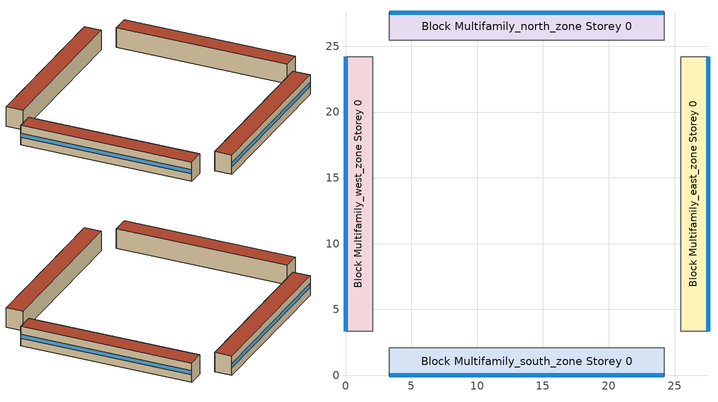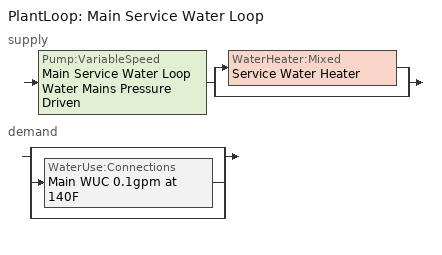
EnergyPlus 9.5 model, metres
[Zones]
Block Multifamily_south_zone Storey 0
 floor ground (Multifamily_south_zone_perimeter_bottom_floor_ffactor): 24.2,2.09 24.2,0 3.34,0 3.34,2.09 z0
 wall outside (ext_wall_wood_framed): 3.34,0 24.2,0 z0:2.44
 wall adiabatic (int_wall_default): 24.2,0 24.2,2.09 3.34,2.09 3.34,0 z0:2.44
 window (window_u_2.1577_shgc_0.3350): 3.35,0 24.19,0 z0.98:1.46
 roof outside (roof_attic_and_other): 24.2,0 24.2,2.09 3.34,2.09 3.34,0 z2.44
Block Multifamily_west_zone Storey 0
 floor ground (Multifamily_west_zone_perimeter_bottom_floor_ffactor): 2.09,24.2 2.09,3.34 0,3.34 0,24.2 z0
 wall outside (ext_wall_wood_framed): 0,24.2 0,3.34 z0:2.44
 wall adiabatic (int_wall_default): 0,3.34 2.09,3.34 2.09,24.2 0,24.2 z0:2.44
 window (window_u_2.1577_shgc_0.3350): 0,24.19 0,3.35 z0.98:1.46
 roof outside (roof_attic_and_other): 2.09,3.34 2.09,24.2 0,24.2 0,3.34 z2.44
Block Multifamily_north_zone Storey 0
 floor ground (Multifamily_north_zone_perimeter_bottom_floor_ffactor): 24.2,27.54 24.2,25.45 3.34,25.45 3.34,27.54 z0
 wall outside (ext_wall_wood_framed): 24.2,27.54 3.34,27.54 z0:2.44
 wall adiabatic (int_wall_default): 3.34,27.54 3.34,25.45 24.2,25.45 24.2,27.54 z0:2.44
 window (window_u_2.1577_shgc_0.3350): 24.19,27.54 3.35,27.54 z0.98:1.46
 roof outside (roof_attic_and_other): 24.2,25.45 24.2,27.54 3.34,27.54 3.34,25.45 z2.44
Block Multifamily_east_zone Storey 0
 floor ground (Multifamily_east_zone_perimeter_bottom_floor_ffactor): 27.54,24.2 27.54,3.34 25.45,3.34 25.45,24.2 z0
 wall outside (ext_wall_wood_framed): 27.54,3.34 27.54,24.2 z0:2.44
 wall adiabatic (int_wall_default): 27.54,24.2 25.45,24.2 25.45,3.34 27.54,3.34 z0:2.44
 window (window_u_2.1577_shgc_0.3350): 27.54,3.35 27.54,24.19 z0.98:1.46
 roof outside (roof_attic_and_other): 27.54,3.34 27.54,24.2 25.45,24.2 25.45,3.34 z2.44
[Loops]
PlantLoop 'Main Service Water Loop'
 supply: Pump:VariableSpeed 'Main Service Water Loop Water Mains Pressure Driven' > split
  | WaterHeater:Mixed 'Service Water Heater'
  | bypass
 demand: split
  | bypass
  | WaterUse:Connections 'Main WUC 0.1gpm at 140F'
  | bypass
[Building]
None: North Axis=0; Terrain=Suburbs; Loads Convergence Tolerance Value=0.04; Temperature Convergence Tolerance Value=0.4; Solar Distribution=FullInteriorAndExterior; Maximum Number of Warmup Days=25; Minimum Number of Warmup Days=6
[Site:Location]
DENVER_STAPLETON_CO_USA_WMO_724690: Latitude=39.77; Longitude=-104.87; Time Zone=-7; Elevation=1611
[SizingPeriod:DesignDay] Day of Month=21; Humidity Condition Type=Wetbulb; Barometric Pressure=83411; Rain Indicator=No; Snow Indicator=No; Daylight Saving Time Indicator=No; Solar Model Indicator=ASHRAEClearSky
Name | Month | Day Type | Maximum DryBulb Temperature | Daily DryBulb Temperature Range | Wetbulb or DewPoint at Maximum DryBulb | Wind Speed | Wind Direction | Sky Clearness
DENVER_STAPLETON Ann Htg 99.6% Condns DB | 12 | WinterDesignDay | -20 | 0 | -20 | 2.3 | 180 | 0
DENVER_STAPLETON Ann Clg .4% Condns DB=>MWB | 7 | SummerDesignDay | 34.1 | 15.2 | 15.8 | 4 | 120 | 1
[SITE:GROUNDTEMPERATURE:FCFACTORMETHOD]
January Ground Temperature=11.4; February Ground Temperature=8.1; March Ground Temperature=5.4; April Ground Temperature=4.5; May Ground Temperature=5.8; June Ground Temperature=8.3; July Ground Temperature=10.9; August Ground Temperature=13; September Ground Temperature=15.6; October Ground Temperature=17.7; November Ground Temperature=18.8; December Ground Temperature=15.1
[MATERIAL] Thermal Absorptance=0.9; Solar Absorptance=0.7
Name | Roughness | Thickness | Conductivity | Density | Specific Heat | Visible Absorptance
g01_13mm_gypsum_board | Smooth | 0.0127 | 0.16 | 800 | 1090 | 0.5
f07_25mm_stucco | Smooth | 0.0254 | 0.72 | 1856 | 840 | 0.7
g01_16mm_gypsum_board | MediumSmooth | 0.0159 | 0.16 | 800 | 1090 | 0.7
f12_asphalt_shingles | VeryRough | 0.0032 | 0.04 | 1120 | 1260 | 0.7
g02_16mm_plywood | Smooth | 0.0159 | 0.12 | 544 | 1210 | 0.7
[MATERIAL:NOMASS]
wall_ins_layer_R_2.3680: Roughness=VeryRough; Thermal Resistance=2.368; Thermal Absorptance=0.9; Solar Absorptance=0.7; Visible Absorptance=0.8
[WINDOWMATERIAL:SIMPLEGLAZINGSYSTEM]
glazing_u_2.1577_shgc_0.3350: UFactor=2.15774; Solar Heat Gain Coefficient=0.335
[CONSTRUCTION]
int_wall_default: g01_13mm_gypsum_board, g01_13mm_gypsum_board
ext_wall_wood_framed: f07_25mm_stucco, g01_16mm_gypsum_board, wall_ins_layer_R_2.3680, g01_16mm_gypsum_board
roof_attic_and_other: f12_asphalt_shingles, g02_16mm_plywood, g01_16mm_gypsum_board
window_u_2.1577_shgc_0.3350: glazing_u_2.1577_shgc_0.3350
[CONSTRUCTION:FFACTORGROUNDFLOOR] FFactor=1.3; Area=43.5715; PerimeterExposed=20.862
Multifamily_south_zone_perimeter_bottom_floor_ffactor; Multifamily_west_zone_perimeter_bottom_floor_ffactor; Multifamily_north_zone_perimeter_bottom_floor_ffactor; Multifamily_east_zone_perimeter_bottom_floor_ffactor
[ZONE] Type=1; Multiplier=1; Ceiling Height=autocalculate; Volume=autocalculate; Floor Area=autocalculate; Part of Total Floor Area=Yes
Block Multifamily_south_zone Storey 0; Block Multifamily_west_zone Storey 0; Block Multifamily_north_zone Storey 0; Block Multifamily_east_zone Storey 0
[ZONELIST]
zone_list_Multifamily: Block Multifamily_south_zone Storey 0, Block Multifamily_west_zone Storey 0, Block Multifamily_north_zone Storey 0, Block Multifamily_east_zone Storey 0
[PEOPLE]
Multifamily_ppl: Zone or ZoneList=zone_list_Multifamily; Number of People Schedule=bldg_occ_sch; Number of People Calculation Method=People/Area; People per Zone Floor Area=1.14754e-05; Fraction Radiant=0.3; Sensible Heat Fraction=autocalculate; Activity Level Schedule=activity_sch; Carbon Dioxide Generation Rate=3.82e-08; Enable ASHRAE 55 Comfort Warnings=No; Mean Radiant Temperature Calculation Type=ZoneAveraged; Clothing Insulation Calculation Method=ClothingInsulationSchedule
[LIGHTS]
Multifamily_lgt: Zone or ZoneList=zone_list_Multifamily; Schedule=bldg_light_sch; Design Level Calculation Method=Watts/Area; Watts per Zone Floor Area=10.1213; Return Air Fraction=0; Fraction Radiant=0.7; Fraction Visible=0.2; Fraction Replaceable=1; EndUse Subcategory=General; Return Air Fraction Calculated from Plenum Temperature=No; Return Air Fraction Function of Plenum Temperature Coefficient 1=0; Return Air Fraction Function of Plenum Temperature Coefficient 2=0
[ELECTRICEQUIPMENT]
Multifamily_eqp: Zone or ZoneList=zone_list_Multifamily; Schedule=bldg_electric_equipment_sch; Design Level Calculation Method=Watts/Area; Watts per Zone Floor Area=1.97051; Fraction Latent=0; Fraction Radiant=0.5; Fraction Lost=0; EndUse Subcategory=General
[GASEQUIPMENT]
Multifamily_gas_equipment: Zone or ZoneList=Block Multifamily_north_zone Storey 0; Schedule=bldg_gas_equipment_sch; Design Level Calculation Method=EquipmentLevel; Design Level=150.4; Fraction Latent=0.1; Fraction Radiant=0.2; Fraction Lost=0.7; Carbon Dioxide Generation Rate=0; EndUse Subcategory=General
[ZONEINFILTRATION:DESIGNFLOWRATE] Constant Term Coefficient=0; Temperature Term Coefficient=0; Velocity Term Coefficient=0.224; Velocity Squared Term Coefficient=0
Name | Zone or ZoneList | Schedule | Design Flow Rate Calculation Method | Flow per Exterior Surface Area | Design Flow Rate
Multifamily_inf | zone_list_Multifamily | bldg_infiltration_sch | Flow/ExteriorArea | 0.002032
Multifamily_door_infiltration | Block Multifamily_south_zone Storey 0 | bldg_door_infiltration_sch | Flow/Zone |  | 0.02032
[EXTERIOR:LIGHTS]
Multifamily_ext_lgt: Schedule=bldg_ext_light_sch; Design Level=160; Control Option=AstronomicalClock; EndUse Subcategory=General
[DESIGNSPECIFICATION:OUTDOORAIR]
design_oa: Outdoor Air Method=Sum; Outdoor Air Flow per Person=0.00236; Outdoor Air Flow per Zone Floor Area=0.0003; Outdoor Air Flow per Zone=0; Outdoor Air Flow Air Changes per Hour=0
[Sizing:Zone] Zone Cooling Design Supply Air Temperature Input Method=SupplyAirTemperature; Zone Cooling Design Supply Air Temperature=13.8889; Zone Cooling Design Supply Air Temperature Difference=11.11; Zone Heating Design Supply Air Temperature Input Method=SupplyAirTemperature; Zone Heating Design Supply Air Temperature=50; Zone Heating Design Supply Air Temperature Difference=11.11; Zone Cooling Design Supply Air Humidity Ratio=0.008; Zone Heating Design Supply Air Humidity Ratio=0.008; Design Specification Outdoor Air Object=design_oa; Cooling Design Air Flow Method=DesignDay; Cooling Design Air Flow Rate=0; Cooling Minimum Air Flow per Zone Floor Area=0.000762; Cooling Minimum Air Flow=0; Cooling Minimum Air Flow Fraction=0; Heating Design Air Flow Method=DesignDay; Heating Design Air Flow Rate=0; Heating Maximum Air Flow per Zone Floor Area=0.002032; Heating Maximum Air Flow=0.141576; Heating Maximum Air Flow Fraction=0.3; Account for Dedicated Outdoor Air System=No
Block Multifamily_east_zone Storey 0; Block Multifamily_north_zone Storey 0; Block Multifamily_south_zone Storey 0; Block Multifamily_west_zone Storey 0
[Sizing:Plant]
Main Service Water Loop: Loop Type=Heating; Design Loop Exit Temperature=60; Loop Design Temperature Difference=5; Sizing Option=NonCoincident; Zone Timesteps in Averaging Window=1; Coincident Sizing Factor Mode=None
[ZONECONTROL:THERMOSTAT]
zone_list_Multifamily Thermostat: Zone or ZoneList=zone_list_Multifamily; Control Type Schedule=zone_list_Multifamily Thermostat Schedule; Control 1=zone_list_Multifamily Thermostat DualSP; Temperature Difference Between Cutout And Setpoint=0
[THERMOSTATSETPOINT:DUALSETPOINT]
zone_list_Multifamily Thermostat DualSP: Heating Setpoint Temperature Schedule=heating_setpoint_constant; Cooling Setpoint Temperature Schedule=cooling_setpoint_constant
[ZoneHVAC:PackagedTerminalHeatPump] Availability Schedule=always_on; Cooling Supply Air Flow Rate=Autosize; Heating Supply Air Flow Rate=Autosize; No Load Supply Air Flow Rate=Autosize; Cooling Outdoor Air Flow Rate=0; Heating Outdoor Air Flow Rate=0; No Load Outdoor Air Flow Rate=0; Heating Convergence Tolerance=0.001; Cooling Convergence Tolerance=0.001; Maximum Supply Air Temperature from Supplemental Heater=Autosize; Maximum Outdoor DryBulb Temperature for Supplemental Heater Operation=21; Fan Placement=DrawThrough; Supply Air Fan Operating Mode Schedule=always_on
Name | Supply Air Fan | Heating Coil | Cooling Coil | Supplemental Heating Coil
Block Multifamily_east_zone Storey 0 PTHP | Block Multifamily_east_zone Storey 0 PTHP Fan | Block Multifamily_east_zone Storey 0 PTHP Htg Coil | Block Multifamily_east_zone Storey 0 PTHP Clg Coil | Block Multifamily_east_zone Storey 0 PTHP Supplemental Htg Coil
Block Multifamily_north_zone Storey 0 PTHP | Block Multifamily_north_zone Storey 0 PTHP Fan | Block Multifamily_north_zone Storey 0 PTHP Htg Coil | Block Multifamily_north_zone Storey 0 PTHP Clg Coil | Block Multifamily_north_zone Storey 0 PTHP Supplemental Htg Coil
Block Multifamily_south_zone Storey 0 PTHP | Block Multifamily_south_zone Storey 0 PTHP Fan | Block Multifamily_south_zone Storey 0 PTHP Htg Coil | Block Multifamily_south_zone Storey 0 PTHP Clg Coil | Block Multifamily_south_zone Storey 0 PTHP Supplemental Htg Coil
Block Multifamily_west_zone Storey 0 PTHP | Block Multifamily_west_zone Storey 0 PTHP Fan | Block Multifamily_west_zone Storey 0 PTHP Htg Coil | Block Multifamily_west_zone Storey 0 PTHP Clg Coil | Block Multifamily_west_zone Storey 0 PTHP Supplemental Htg Coil
[Zone equipment]
Block Multifamily_east_zone Storey 0: Block Multifamily_east_zone Storey 0 PTHP
Block Multifamily_north_zone Storey 0: Block Multifamily_north_zone Storey 0 PTHP
Block Multifamily_south_zone Storey 0: Block Multifamily_south_zone Storey 0 PTHP
Block Multifamily_west_zone Storey 0: Block Multifamily_west_zone Storey 0 PTHP
[Fan:OnOff] Availability Schedule=bldg_hvac_operation_sch; Fan Total Efficiency=0.9; Pressure Rise=331.288; Maximum Flow Rate=Autosize; Motor Efficiency=1; Motor In Airstream Fraction=1; EndUse Subcategory=General
Name | Fan Power Ratio Function of Speed Ratio Curve | Fan Efficiency Ratio Function of Speed Ratio Curve
Block Multifamily_east_zone Storey 0 PTHP Fan | Fan On Off Power Curve 1 | Fan On Off Efficiency Curve 1
Block Multifamily_north_zone Storey 0 PTHP Fan | Fan On Off Power Curve | Fan On Off Efficiency Curve
Block Multifamily_south_zone Storey 0 PTHP Fan | Fan On Off Power Curve 2 | Fan On Off Efficiency Curve 2
Block Multifamily_west_zone Storey 0 PTHP Fan | Fan On Off Power Curve 3 | Fan On Off Efficiency Curve 3
[Coil:Cooling:DX:SingleSpeed] Availability Schedule=always_on; Gross Rated Total Cooling Capacity=Autosize; Gross Rated Sensible Heat Ratio=Autosize; Gross Rated Cooling COP=3.91157; Rated Air Flow Rate=Autosize; Rated Evaporator Fan Power Per Volume Flow Rate=773.3; Minimum Outdoor DryBulb Temperature for Compressor Operation=-25; Condenser Type=AirCooled; Evaporative Condenser Effectiveness=0; Evaporative Condenser Air Flow Rate=Autosize; Evaporative Condenser Pump Rated Power Consumption=Autosize; Crankcase Heater Capacity=0; Maximum Outdoor DryBulb Temperature for Crankcase Heater Operation=0; Basin Heater Capacity=0; Basin Heater Setpoint Temperature=10
Name | Total Cooling Capacity Function of Temperature Curve | Total Cooling Capacity Function of Flow Fraction Curve | Energy Input Ratio Function of Temperature Curve | Energy Input Ratio Function of Flow Fraction Curve | Part Load Fraction Correlation Curve
Block Multifamily_east_zone Storey 0 PTHP Clg Coil | Curve Biquadratic 7 | Curve Quadratic 14 | Curve Biquadratic 8 | Curve Quadratic 15 | Curve Quadratic 16
Block Multifamily_north_zone Storey 0 PTHP Clg Coil | Curve Biquadratic 3 | Curve Quadratic 6 | Curve Biquadratic 4 | Curve Quadratic 7 | Curve Quadratic 8
Block Multifamily_south_zone Storey 0 PTHP Clg Coil | Curve Biquadratic 11 | Curve Quadratic 22 | Curve Biquadratic 12 | Curve Quadratic 23 | Curve Quadratic 24
Block Multifamily_west_zone Storey 0 PTHP Clg Coil | Curve Biquadratic 15 | Curve Quadratic 30 | Curve Biquadratic 16 | Curve Quadratic 31 | Curve Quadratic 32
[Coil:Heating:Electric] Availability Schedule=always_on; Efficiency=1; Nominal Capacity=Autosize
Block Multifamily_east_zone Storey 0 PTHP Supplemental Htg Coil; Block Multifamily_north_zone Storey 0 PTHP Supplemental Htg Coil; Block Multifamily_south_zone Storey 0 PTHP Supplemental Htg Coil; Block Multifamily_west_zone Storey 0 PTHP Supplemental Htg Coil
[Coil:Heating:DX:SingleSpeed] Availability Schedule=always_on; Gross Rated Heating Capacity=Autosize; Gross Rated Heating COP=3.4; Rated Air Flow Rate=Autosize; Rated Supply Fan Power Per Volume Flow Rate=773.3; Minimum Outdoor DryBulb Temperature for Compressor Operation=-8; Maximum Outdoor DryBulb Temperature for Defrost Operation=5; Crankcase Heater Capacity=0; Maximum Outdoor DryBulb Temperature for Crankcase Heater Operation=10; Defrost Strategy=ReverseCycle; Defrost Control=OnDemand; Defrost Time Period Fraction=0.166667; Resistive Defrost Heater Capacity=2000
Name | Heating Capacity Function of Temperature Curve | Heating Capacity Function of Flow Fraction Curve | Energy Input Ratio Function of Temperature Curve | Energy Input Ratio Function of Flow Fraction Curve | Part Load Fraction Correlation Curve | Defrost Energy Input Ratio Function of Temperature Curve
Block Multifamily_east_zone Storey 0 PTHP Htg Coil | Block Multifamily_east_zone Storey 0 PTHP Htg Coil Htg Cap Func of Temp Curve | Block Multifamily_east_zone Storey 0 PTHP Htg Coil Htg Cap Func of Flow Frac Curve | Block Multifamily_east_zone Storey 0 PTHP Htg Coil EIR Func of Temp Curve | Block Multifamily_east_zone Storey 0 PTHP Htg Coil EIR Func of Flow Frac Curve | Block Multifamily_east_zone Storey 0 PTHP Htg Coil PLR Correlation Curve | Block Multifamily_east_zone Storey 0 PTHP Htg Coil Defrost EIR Func of Temp Curve
Block Multifamily_north_zone Storey 0 PTHP Htg Coil | Block Multifamily_north_zone Storey 0 PTHP Htg Coil Htg Cap Func of Temp Curve | Block Multifamily_north_zone Storey 0 PTHP Htg Coil Htg Cap Func of Flow Frac Curve | Block Multifamily_north_zone Storey 0 PTHP Htg Coil EIR Func of Temp Curve | Block Multifamily_north_zone Storey 0 PTHP Htg Coil EIR Func of Flow Frac Curve | Block Multifamily_north_zone Storey 0 PTHP Htg Coil PLR Correlation Curve | Block Multifamily_north_zone Storey 0 PTHP Htg Coil Defrost EIR Func of Temp Curve
Block Multifamily_south_zone Storey 0 PTHP Htg Coil | Block Multifamily_south_zone Storey 0 PTHP Htg Coil Htg Cap Func of Temp Curve | Block Multifamily_south_zone Storey 0 PTHP Htg Coil Htg Cap Func of Flow Frac Curve | Block Multifamily_south_zone Storey 0 PTHP Htg Coil EIR Func of Temp Curve | Block Multifamily_south_zone Storey 0 PTHP Htg Coil EIR Func of Flow Frac Curve | Block Multifamily_south_zone Storey 0 PTHP Htg Coil PLR Correlation Curve | Block Multifamily_south_zone Storey 0 PTHP Htg Coil Defrost EIR Func of Temp Curve
Block Multifamily_west_zone Storey 0 PTHP Htg Coil | Block Multifamily_west_zone Storey 0 PTHP Htg Coil Htg Cap Func of Temp Curve | Block Multifamily_west_zone Storey 0 PTHP Htg Coil Htg Cap Func of Flow Frac Curve | Block Multifamily_west_zone Storey 0 PTHP Htg Coil EIR Func of Temp Curve | Block Multifamily_west_zone Storey 0 PTHP Htg Coil EIR Func of Flow Frac Curve | Block Multifamily_west_zone Storey 0 PTHP Htg Coil PLR Correlation Curve | Block Multifamily_west_zone Storey 0 PTHP Htg Coil Defrost EIR Func of Temp Curve
[Pump:VariableSpeed]
Main Service Water Loop Water Mains Pressure Driven: Design Maximum Flow Rate=Autosize; Design Pump Head=0.001; Design Power Consumption=Autosize; Motor Efficiency=1; Fraction of Motor Inefficiencies to Fluid Stream=0; Coefficient 1 of the Part Load Performance Curve=0; Coefficient 2 of the Part Load Performance Curve=1; Coefficient 3 of the Part Load Performance Curve=0; Coefficient 4 of the Part Load Performance Curve=0; Design Minimum Flow Rate=0; Pump Control Type=Continuous; Skin Loss Radiative Fraction=0.5; Design Power Sizing Method=PowerPerFlowPerPressure; Design Electric Power per Unit Flow Rate=348701.1; Design Shaft Power per Unit Flow Rate per Unit Head=1.28205; Design Minimum Flow Rate Fraction=0; EndUse Subcategory=General
[WaterHeater:Mixed]
Service Water Heater: Tank Volume=Autosize; Setpoint Temperature Schedule=Service Water Loop Temp - 140F; Deadband Temperature Difference=2; Maximum Temperature Limit=60; Heater Control Type=Cycle; Heater Maximum Capacity=Autosize; Heater Ignition Minimum Flow Rate=0; Heater Ignition Delay=0; Heater Fuel Type=Electricity; Heater Thermal Efficiency=1; Off Cycle Parasitic Fuel Consumption Rate=1875.65; Off Cycle Parasitic Fuel Type=Electricity; Off Cycle Parasitic Heat Fraction to Tank=0.8; On Cycle Parasitic Fuel Consumption Rate=1875.65; On Cycle Parasitic Fuel Type=Electricity; On Cycle Parasitic Heat Fraction to Tank=0; Ambient Temperature Indicator=Schedule; Ambient Temperature Schedule=Water Heater Ambient Temp Schedule - 71.6f; Off Cycle Loss Coefficient to Ambient Temperature=1.053; Off Cycle Loss Fraction to Zone=1; On Cycle Loss Coefficient to Ambient Temperature=1.053; On Cycle Loss Fraction to Zone=1; Use Side Effectiveness=1; Source Side Effectiveness=1; Use Side Design Flow Rate=Autosize; Source Side Design Flow Rate=Autosize; Indirect Water Heating Recovery Time=1.5; Source Side Flow Control Mode=IndirectHeatPrimarySetpoint; EndUse Subcategory=General
[WaterHeater:Sizing]
Service Water Heater: Design Mode=PeakDraw; Time Storage Can Meet Peak Draw=0.538503; Time for Tank Recovery=1.5; Nominal Tank Volume for Autosizing Plant Connections=1
[PlantLoop]
Main Service Water Loop: Fluid Type=Water; Plant Equipment Operation Scheme=Main Service Water Loop Operation Schemes; Maximum Loop Temperature=60; Minimum Loop Temperature=10; Maximum Loop Flow Rate=Autosize; Minimum Loop Flow Rate=0; Plant Loop Volume=Autocalculate; Load Distribution Scheme=Optimal; Plant Loop Demand Calculation Scheme=SingleSetpoint
[PlantEquipmentList]
Main Service Water Loop Heating Equipment List: Service Water Heater
[PlantEquipmentOperation:HeatingLoad]
Main Service Water Loop Heating Operation Scheme: Load Range 1 Lower Limit=0; Load Range 1 Upper Limit=1000000000; Range 1 Equipment List=Main Service Water Loop Heating Equipment List
[PlantEquipmentOperationSchemes]
Main Service Water Loop Operation Schemes: Control Scheme 1=Main Service Water Loop Heating Operation Scheme; Control Scheme 1 Schedule=always_on
[SetpointManager:Scheduled]
Service hot water setpoint manager: Control Variable=Temperature; Schedule=Service Water Loop Temp - 140F
[WaterUse:Equipment]
Main Service Water Use 0.1gpm at 140F: EndUse Subcategory=General; Peak Flow Rate=6.309e-06; Flow Rate Fraction Schedule=bldg_swh_use_sch; Target Temperature Schedule=Mixed Water At Faucet Temp - 140F; Sensible Fraction Schedule=Fraction Sensible - 0.2; Latent Fraction Schedule=Fraction Latent - 0.05
[WaterUse:Connections]
Main WUC 0.1gpm at 140F: Drain Water Heat Exchanger Type=None; Drain Water Heat Exchanger Destination=Plant; Water Use Equipment 1=Main Service Water Use 0.1gpm at 140F
[Schedule:Day:Interval]
Fraction Latent - 0.05 Default: No, 24:00, 0.05
Fraction Sensible - 0.2 Default: No, 24:00, 0.2
Mixed Water At Faucet Temp - 140F Default; Service Water Loop Temp - 140F Default: No, 24:00, 60
Water Heater Ambient Temp Schedule - 71.6f Default: No, 24:00, 22
[Schedule:Week:Daily]
Fraction Latent - 0.05 Week Rule - Jan1-Dec31: Fraction Latent - 0.05 Default, Fraction Latent - 0.05 Default, Fraction Latent - 0.05 Default, Fraction Latent - 0.05 Default, Fraction Latent - 0.05 Default, Fraction Latent - 0.05 Default, Fraction Latent - 0.05 Default, Fraction Latent - 0.05 Default, Fraction Latent - 0.05 Default, Fraction Latent - 0.05 Default, Fraction Latent - 0.05 Default, Fraction Latent - 0.05 Default
Fraction Sensible - 0.2 Week Rule - Jan1-Dec31: Fraction Sensible - 0.2 Default, Fraction Sensible - 0.2 Default, Fraction Sensible - 0.2 Default, Fraction Sensible - 0.2 Default, Fraction Sensible - 0.2 Default, Fraction Sensible - 0.2 Default, Fraction Sensible - 0.2 Default, Fraction Sensible - 0.2 Default, Fraction Sensible - 0.2 Default, Fraction Sensible - 0.2 Default, Fraction Sensible - 0.2 Default, Fraction Sensible - 0.2 Default
Mixed Water At Faucet Temp - 140F Week Rule - Jan1-Dec31: Mixed Water At Faucet Temp - 140F Default, Mixed Water At Faucet Temp - 140F Default, Mixed Water At Faucet Temp - 140F Default, Mixed Water At Faucet Temp - 140F Default, Mixed Water At Faucet Temp - 140F Default, Mixed Water At Faucet Temp - 140F Default, Mixed Water At Faucet Temp - 140F Default, Mixed Water At Faucet Temp - 140F Default, Mixed Water At Faucet Temp - 140F Default, Mixed Water At Faucet Temp - 140F Default, Mixed Water At Faucet Temp - 140F Default, Mixed Water At Faucet Temp - 140F Default
Service Water Loop Temp - 140F Week Rule - Jan1-Dec31: Service Water Loop Temp - 140F Default, Service Water Loop Temp - 140F Default, Service Water Loop Temp - 140F Default, Service Water Loop Temp - 140F Default, Service Water Loop Temp - 140F Default, Service Water Loop Temp - 140F Default, Service Water Loop Temp - 140F Default, Service Water Loop Temp - 140F Default, Service Water Loop Temp - 140F Default, Service Water Loop Temp - 140F Default, Service Water Loop Temp - 140F Default, Service Water Loop Temp - 140F Default
Water Heater Ambient Temp Schedule - 71.6f Week Rule - Jan1-Dec31: Water Heater Ambient Temp Schedule - 71.6f Default, Water Heater Ambient Temp Schedule - 71.6f Default, Water Heater Ambient Temp Schedule - 71.6f Default, Water Heater Ambient Temp Schedule - 71.6f Default, Water Heater Ambient Temp Schedule - 71.6f Default, Water Heater Ambient Temp Schedule - 71.6f Default, Water Heater Ambient Temp Schedule - 71.6f Default, Water Heater Ambient Temp Schedule - 71.6f Default, Water Heater Ambient Temp Schedule - 71.6f Default, Water Heater Ambient Temp Schedule - 71.6f Default, Water Heater Ambient Temp Schedule - 71.6f Default, Water Heater Ambient Temp Schedule - 71.6f Default
[Schedule:Year]
Fraction Latent - 0.05: Fraction Latent - 0.05 Week Rule - Jan1-Dec31, 1, 1, 12, 31
Fraction Sensible - 0.2: Fraction Sensible - 0.2 Week Rule - Jan1-Dec31, 1, 1, 12, 31
Mixed Water At Faucet Temp - 140F: Mixed Water At Faucet Temp - 140F Week Rule - Jan1-Dec31, 1, 1, 12, 31
Service Water Loop Temp - 140F: Service Water Loop Temp - 140F Week Rule - Jan1-Dec31, 1, 1, 12, 31
Water Heater Ambient Temp Schedule - 71.6f: Water Heater Ambient Temp Schedule - 71.6f Week Rule - Jan1-Dec31, 1, 1, 12, 31
[SCHEDULE:COMPACT]
zone_list_Multifamily Thermostat Schedule: Through: 12/31, For: AllDays, Until: 24:00, 4
[SCHEDULE:FILE] File=schedules/SITE_00006_schedules.csv; Rows to Skip at Top=1; Number of Hours of Data=8760; Column Separator=Comma; Interpolate to Timestep=No
Name | Column Number
bldg_occ_sch | 2
bldg_swh_use_sch | 3
bldg_electric_equipment_sch | 4
bldg_gas_equipment_sch | 5
bldg_light_sch | 6
bldg_ext_light_sch | 7
bldg_hvac_operation_sch | 8
bldg_infiltration_sch | 11
bldg_door_infiltration_sch | 12
activity_sch | 13
always_on | 14
[SCHEDULE:CONSTANT]
cooling_setpoint_constant: Any Number, 26.66
heating_setpoint_constant: Any Number, 22.22
[Curve:Quadratic]
Name | Coefficient1 Constant | Coefficient2 x | Coefficient3 x2 | Minimum Value of x | Maximum Value of x
Block Multifamily_east_zone Storey 0 PTHP Htg Coil EIR Func of Flow Frac Curve; Block Multifamily_north_zone Storey 0 PTHP Htg Coil EIR Func of Flow Frac Curve; Block Multifamily_south_zone Storey 0 PTHP Htg Coil EIR Func of Flow Frac Curve; Block Multifamily_west_zone Storey 0 PTHP Htg Coil EIR Func of Flow Frac Curve | 1.3824 | -0.4336 | 0.0512 | 0 | 1
Block Multifamily_east_zone Storey 0 PTHP Htg Coil PLR Correlation Curve; Curve Quadratic 16; Block Multifamily_north_zone Storey 0 PTHP Htg Coil PLR Correlation Curve; Curve Quadratic 8; Block Multifamily_south_zone Storey 0 PTHP Htg Coil PLR Correlation Curve; Curve Quadratic 24; Block Multifamily_west_zone Storey 0 PTHP Htg Coil PLR Correlation Curve; Curve Quadratic 32 | 0.85 | 0.15 | 0 | 0 | 1
Curve Quadratic 14; Curve Quadratic 6; Curve Quadratic 22; Curve Quadratic 30 | 0.8 | 0.2 | 0 | 0.5 | 1.5
Curve Quadratic 15; Curve Quadratic 7; Curve Quadratic 23; Curve Quadratic 31 | 1.156 | -0.1816 | 0.0256 | 0.5 | 1.5
[Curve:Cubic]
Name | Coefficient1 Constant | Coefficient2 x | Coefficient3 x2 | Coefficient4 x3 | Minimum Value of x | Maximum Value of x
Fan On Off Efficiency Curve 1; Fan On Off Efficiency Curve; Fan On Off Efficiency Curve 2; Fan On Off Efficiency Curve 3 | 1 | 0 | 0 | 0 | 0 | 1
Block Multifamily_east_zone Storey 0 PTHP Htg Coil Htg Cap Func of Temp Curve; Block Multifamily_north_zone Storey 0 PTHP Htg Coil Htg Cap Func of Temp Curve; Block Multifamily_south_zone Storey 0 PTHP Htg Coil Htg Cap Func of Temp Curve; Block Multifamily_west_zone Storey 0 PTHP Htg Coil Htg Cap Func of Temp Curve | 0.758746 | 0.027626 | 0.000148716 | 3.4992e-06 | -20 | 20
Block Multifamily_east_zone Storey 0 PTHP Htg Coil Htg Cap Func of Flow Frac Curve; Block Multifamily_north_zone Storey 0 PTHP Htg Coil Htg Cap Func of Flow Frac Curve; Block Multifamily_south_zone Storey 0 PTHP Htg Coil Htg Cap Func of Flow Frac Curve; Block Multifamily_west_zone Storey 0 PTHP Htg Coil Htg Cap Func of Flow Frac Curve | 0.84 | 0.16 | 0 | 0 | 0.5 | 1.5
Block Multifamily_east_zone Storey 0 PTHP Htg Coil EIR Func of Temp Curve; Block Multifamily_north_zone Storey 0 PTHP Htg Coil EIR Func of Temp Curve; Block Multifamily_south_zone Storey 0 PTHP Htg Coil EIR Func of Temp Curve; Block Multifamily_west_zone Storey 0 PTHP Htg Coil EIR Func of Temp Curve | 1.19248 | -0.0300438 | 0.00103745 | -2.3328e-05 | -20 | 20
[Curve:Exponent] Coefficient1 Constant=1; Coefficient2 Constant=0; Coefficient3 Constant=0; Minimum Value of x=0; Maximum Value of x=1
Fan On Off Power Curve 1; Fan On Off Power Curve; Fan On Off Power Curve 2; Fan On Off Power Curve 3
[Curve:Biquadratic]
Name | Coefficient1 Constant | Coefficient2 x | Coefficient3 x2 | Coefficient4 y | Coefficient5 y2 | Coefficient6 xy | Minimum Value of x | Maximum Value of x | Minimum Value of y | Maximum Value of y
Block Multifamily_east_zone Storey 0 PTHP Htg Coil Defrost EIR Func of Temp Curve; Block Multifamily_north_zone Storey 0 PTHP Htg Coil Defrost EIR Func of Temp Curve; Block Multifamily_south_zone Storey 0 PTHP Htg Coil Defrost EIR Func of Temp Curve; Block Multifamily_west_zone Storey 0 PTHP Htg Coil Defrost EIR Func of Temp Curve | 0.297145 | 0.0430933 | -0.000748766 | 0.00597727 | 0.000482112 | -0.000956448 | -23.3333 | 29.44444 | -23.3333 | 29.44444
Curve Biquadratic 7; Curve Biquadratic 3; Curve Biquadratic 11; Curve Biquadratic 15 | 0.766956 | 0.0107756 | -4.14703e-05 | 0.00134961 | -0.000261144 | 0.000457488 | 12.78 | 23.89 | 21.1 | 46.1
Curve Biquadratic 8; Curve Biquadratic 4; Curve Biquadratic 12; Curve Biquadratic 16 | 0.297145 | 0.0430933 | -0.000748766 | 0.00597727 | 0.000482112 | -0.000956448 | 12.78 | 23.89 | 21.1 | 46.1
